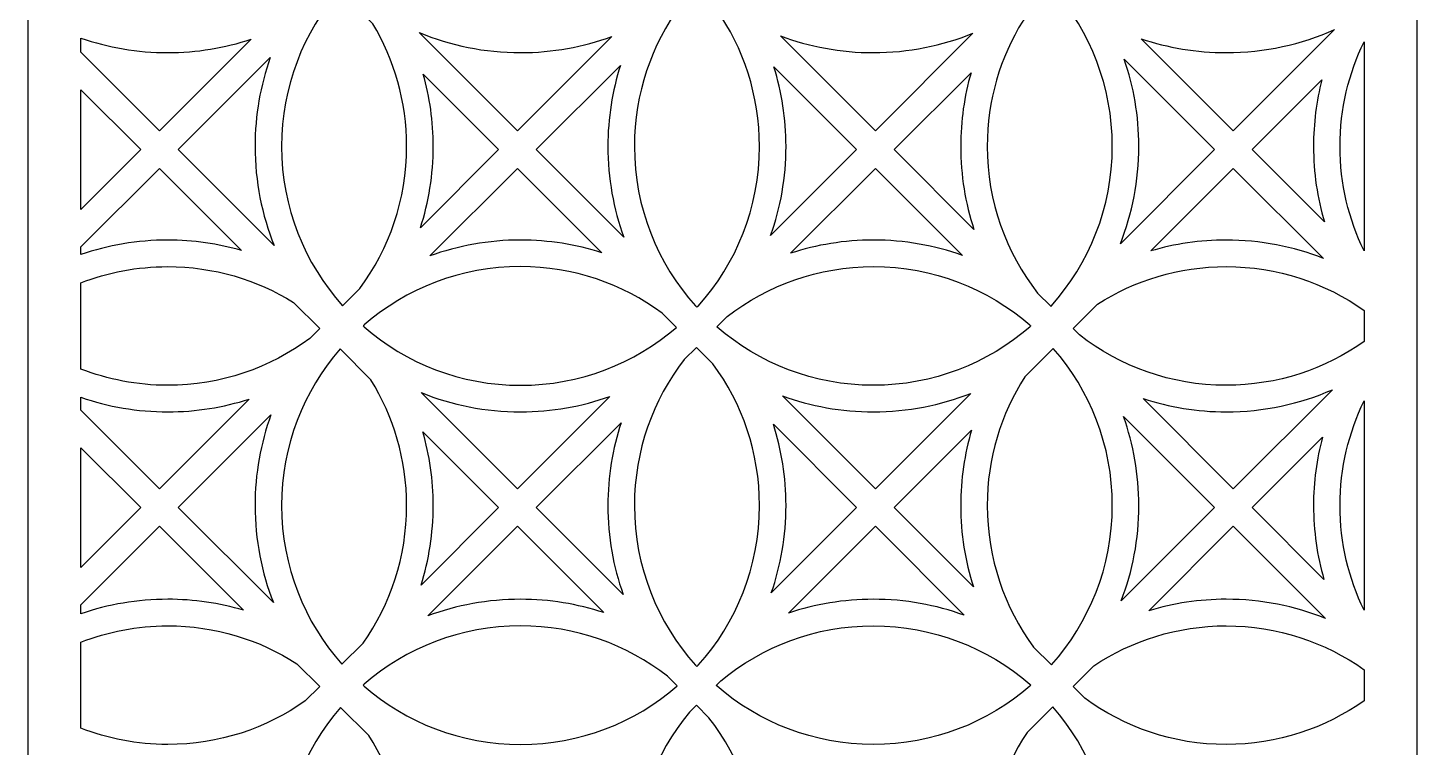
# Model space of a CAD drawing. Header units: centimetres. Extents: x -27 to -22.3, y -9 to 9.
# Drawn here: x -26.999 to -22.336, y -2.096 to 0.319 of the extents above; entities that cross this region are included whole.
import ezdxf

# ---------------------------------------------------------------- set-up
doc = ezdxf.new("R2010")
doc.units = ezdxf.units.CM
doc.header["$MEASUREMENT"] = 0
doc.layers.add('layer 1', color=7, linetype='Continuous')

msp = doc.modelspace()

# ---------------------------------------------------------------- linework, layer by layer
at = {"layer": 'layer 1', "color": 250, "lineweight": 30}
for points, knots in [([(-26.99914, -9.00021), (-26.99914, -9.00021), (-26.99914, -8.8791), (-26.99914, -8.8791), (-26.99914, -8.8791), (-26.99914, -8.8791), (-26.99914, -8.15456), (-26.99914, -8.15456), (-26.99914, -8.15456), (-26.99914, -8.15456), (-26.99914, -7.9634), (-26.99914, -7.9634), (-26.99914, -7.9634), (-26.99914, -7.9634), (-26.99914, -7.86883), (-26.99914, -7.86883), (-26.99914, -7.86883), (-26.99914, -7.86883), (-26.99914, -7.67766), (-26.99914, -7.67766), (-26.99914, -7.67766), (-26.99914, -7.67766), (-26.99914, -6.94883), (-26.99914, -6.94883), (-26.99914, -6.94883), (-26.99914, -6.94883), (-26.99914, -6.7577), (-26.99914, -6.7577), (-26.99914, -6.7577), (-26.99914, -6.7577), (-26.99914, -6.66312), (-26.99914, -6.66312), (-26.99914, -6.66312), (-26.99914, -6.66312), (-26.99914, -6.47189), (-26.99914, -6.47189), (-26.99914, -6.47189), (-26.99914, -6.47189), (-26.99914, -5.7432), (-26.99914, -5.7432), (-26.99914, -5.7432), (-26.99914, -5.7432), (-26.99914, -5.55199), (-26.99914, -5.55199), (-26.99914, -5.55199), (-26.99914, -5.55199), (-26.99914, -5.45741), (-26.99914, -5.45741), (-26.99914, -5.45741), (-26.99914, -5.45741), (-26.99914, -5.26631), (-26.99914, -5.26631), (-26.99914, -5.26631), (-26.99914, -5.26631), (-26.99914, -4.53748), (-26.99914, -4.53748), (-26.99914, -4.53748), (-26.99914, -4.53748), (-26.99914, -4.34628), (-26.99914, -4.34628), (-26.99914, -4.34628), (-26.99914, -4.34628), (-26.99914, -4.2517), (-26.99914, -4.2517), (-26.99914, -4.2517), (-26.99914, -4.2517), (-26.99914, -4.06049), (-26.99914, -4.06049), (-26.99914, -4.06049), (-26.99914, -4.06049), (-26.99914, -3.33171), (-26.99914, -3.33171), (-26.99914, -3.33171), (-26.99914, -3.33171), (-26.99914, -3.14057), (-26.99914, -3.14057), (-26.99914, -3.14057), (-26.99914, -3.14057), (-26.99914, -3.04599), (-26.99914, -3.04599), (-26.99914, -3.04599), (-26.99914, -3.04599), (-26.99914, -2.85482), (-26.99914, -2.85482), (-26.99914, -2.85482), (-26.99914, -2.85482), (-26.99914, -2.12608), (-26.99914, -2.12608), (-26.99914, -2.12608), (-26.99914, -2.12608), (-26.99914, -1.93486), (-26.99914, -1.93486), (-26.99914, -1.93486), (-26.99914, -1.93486), (-26.99914, -1.84028), (-26.99914, -1.84028), (-26.99914, -1.84028), (-26.99914, -1.84028), (-26.99914, -1.6491), (-26.99914, -1.6491), (-26.99914, -1.6491), (-26.99914, -1.6491), (-26.99914, -0.92028), (-26.99914, -0.92028), (-26.99914, -0.92028), (-26.99914, -0.92028), (-26.99914, -0.72915), (-26.99914, -0.72915), (-26.99914, -0.72915), (-26.99914, -0.72915), (-26.99914, -0.63457), (-26.99914, -0.63457), (-26.99914, -0.63457), (-26.99914, -0.63457), (-26.99914, -0.44337), (-26.99914, -0.44337), (-26.99914, -0.44337), (-26.99914, -0.44337), (-26.99914, 0.28533), (-26.99914, 0.28533), (-26.99914, 0.28533), (-26.99914, 0.28533), (-26.99914, 0.47656), (-26.99914, 0.47656), (-26.99914, 0.47656), (-26.99914, 0.47656), (-26.99914, 0.57114), (-26.99914, 0.57114), (-26.99914, 0.57114), (-26.99914, 0.57114), (-26.99914, 0.76231), (-26.99914, 0.76231), (-26.99914, 0.76231), (-26.99914, 0.76231), (-26.99914, 1.49051), (-26.99914, 1.49051), (-26.99914, 1.49051), (-26.99914, 1.49051), (-26.99914, 1.68227), (-26.99914, 1.68227), (-26.99914, 1.68227), (-26.99914, 1.68227), (-26.99914, 1.77685), (-26.99914, 1.77685), (-26.99914, 1.77685), (-26.99914, 1.77685), (-26.99914, 1.96797), (-26.99914, 1.96797), (-26.99914, 1.96797), (-26.99914, 1.96797), (-26.99914, 2.69195), (-26.99914, 2.69195), (-26.99914, 2.69195), (-26.99914, 2.69195), (-26.99914, 2.88798), (-26.99914, 2.88798), (-26.99914, 2.88798), (-26.99914, 2.88798), (-26.99914, 2.98256), (-26.99914, 2.98256), (-26.99914, 2.98256), (-26.99914, 2.98256), (-26.99914, 3.17371), (-26.99914, 3.17371), (-26.99914, 3.17371), (-26.99914, 3.17371), (-26.99914, 3.89339), (-26.99914, 3.89339), (-26.99914, 3.89339), (-26.99914, 3.89339), (-26.99914, 4.09369), (-26.99914, 4.09369), (-26.99914, 4.09369), (-26.99914, 4.09369), (-26.99914, 4.18826), (-26.99914, 4.18826), (-26.99914, 4.18826), (-26.99914, 4.18826), (-26.99914, 4.37942), (-26.99914, 4.37942), (-26.99914, 4.37942), (-26.99914, 4.37942), (-26.99914, 5.09483), (-26.99914, 5.09483), (-26.99914, 5.09483), (-26.99914, 5.09483), (-26.99914, 5.2994), (-26.99914, 5.2994), (-26.99914, 5.2994), (-26.99914, 5.2994), (-26.99914, 5.39397), (-26.99914, 5.39397), (-26.99914, 5.39397), (-26.99914, 5.39397), (-26.99914, 5.58508), (-26.99914, 5.58508), (-26.99914, 5.58508), (-26.99914, 5.58508), (-26.99914, 6.29628), (-26.99914, 6.29628), (-26.99914, 6.29628), (-26.99914, 6.29628), (-26.99914, 6.50511), (-26.99914, 6.50511), (-26.99914, 6.50511), (-26.99914, 6.50511), (-26.99914, 6.59968), (-26.99914, 6.59968), (-26.99914, 6.59968), (-26.99914, 6.59968), (-26.99914, 6.79088), (-26.99914, 6.79088), (-26.99914, 6.79088), (-26.99914, 6.79088), (-26.99914, 7.49772), (-26.99914, 7.49772), (-26.99914, 7.49772), (-26.99914, 7.49772), (-26.99914, 7.71082), (-26.99914, 7.71082), (-26.99914, 7.71082), (-26.99914, 7.71082), (-26.99914, 7.80534), (-26.99914, 7.80534), (-26.99914, 7.80534), (-26.99914, 7.80534), (-26.99914, 7.99654), (-26.99914, 7.99654), (-26.99914, 7.99654), (-26.99914, 7.99654), (-26.99914, 8.69916), (-26.99914, 8.69916), (-26.99914, 8.69916), (-26.99914, 8.69916), (-26.99914, 8.91653), (-26.99914, 8.91653), (-26.99914, 8.91653), (-26.99914, 8.91653), (-26.99914, 9.00077), (-26.99914, 9.00077), (-26.99914, 9.00077), (-26.99914, 9.00077), (-26.09931, 9.00077), (-26.09931, 9.00077), (-26.09931, 9.00077), (-26.09931, 9.00077), (-25.81343, 9.00077), (-25.81343, 9.00077), (-25.81343, 9.00077), (-25.81343, 9.00077), (-24.89787, 9.00077), (-24.89787, 9.00077), (-24.89787, 9.00077), (-24.89787, 9.00077), (-24.61199, 9.00077), (-24.61199, 9.00077), (-24.61199, 9.00077), (-24.61199, 9.00077), (-23.69642, 9.00077), (-23.69642, 9.00077), (-23.69642, 9.00077), (-23.69642, 9.00077), (-23.41055, 9.00077), (-23.41055, 9.00077), (-23.41055, 9.00077), (-23.41055, 9.00077), (-22.49498, 9.00077), (-22.49498, 9.00077), (-22.49498, 9.00077), (-22.49498, 9.00077), (-22.33552, 9.00077), (-22.33552, 9.00077), (-22.33552, 9.00077), (-22.33552, 9.00077), (-22.33552, 8.84131), (-22.33552, 8.84131), (-22.33552, 8.84131), (-22.33552, 8.84131), (-22.33552, 7.87926), (-22.33552, 7.87926), (-22.33552, 7.87926), (-22.33552, 7.87926), (-22.33552, 7.63699), (-22.33552, 7.63699), (-22.33552, 7.63699), (-22.33552, 7.63699), (-22.33552, 6.67355), (-22.33552, 6.67355), (-22.33552, 6.67355), (-22.33552, 6.67355), (-22.33552, 6.43121), (-22.33552, 6.43121), (-22.33552, 6.43121), (-22.33552, 6.43121), (-22.33552, 5.46784), (-22.33552, 5.46784), (-22.33552, 5.46784), (-22.33552, 5.46784), (-22.33552, 5.22553), (-22.33552, 5.22553), (-22.33552, 5.22553), (-22.33552, 5.22553), (-22.33552, 4.26213), (-22.33552, 4.26213), (-22.33552, 4.26213), (-22.33552, 4.26213), (-22.33552, 4.01986), (-22.33552, 4.01986), (-22.33552, 4.01986), (-22.33552, 4.01986), (-22.33552, 3.05645), (-22.33552, 3.05645), (-22.33552, 3.05645), (-22.33552, 3.05645), (-22.33552, 2.81414), (-22.33552, 2.81414), (-22.33552, 2.81414), (-22.33552, 2.81414), (-22.33552, 1.85075), (-22.33552, 1.85075), (-22.33552, 1.85075), (-22.33552, 1.85075), (-22.33552, 1.60839), (-22.33552, 1.60839), (-22.33552, 1.60839), (-22.33552, 1.60839), (-22.33552, 0.64502), (-22.33552, 0.64502), (-22.33552, 0.64502), (-22.33552, 0.64502), (-22.33552, 0.40266), (-22.33552, 0.40266), (-22.33552, 0.40266), (-22.33552, 0.40266), (-22.33552, -0.5607), (-22.33552, -0.5607), (-22.33552, -0.5607), (-22.33552, -0.5607), (-22.33552, -0.80306), (-22.33552, -0.80306), (-22.33552, -0.80306), (-22.33552, -0.80306), (-22.33552, -1.76645), (-22.33552, -1.76645), (-22.33552, -1.76645), (-22.33552, -1.76645), (-22.33552, -2.00875), (-22.33552, -2.00875), (-22.33552, -2.00875), (-22.33552, -2.00875), (-22.33552, -2.97215), (-22.33552, -2.97215), (-22.33552, -2.97215), (-22.33552, -2.97215), (-22.33552, -3.21441), (-22.33552, -3.21441), (-22.33552, -3.21441), (-22.33552, -3.21441), (-22.33552, -4.17782), (-22.33552, -4.17782), (-22.33552, -4.17782), (-22.33552, -4.17782), (-22.33552, -4.4201), (-22.33552, -4.4201), (-22.33552, -4.4201), (-22.33552, -4.4201), (-22.33552, -5.38351), (-22.33552, -5.38351), (-22.33552, -5.38351), (-22.33552, -5.38351), (-22.33552, -5.62586), (-22.33552, -5.62586), (-22.33552, -5.62586), (-22.33552, -5.62586), (-22.33552, -6.58922), (-22.33552, -6.58922), (-22.33552, -6.58922), (-22.33552, -6.58922), (-22.33552, -6.83158), (-22.33552, -6.83158), (-22.33552, -6.83158), (-22.33552, -6.83158), (-22.33552, -7.79495), (-22.33552, -7.79495), (-22.33552, -7.79495), (-22.33552, -7.79495), (-22.33552, -8.03731), (-22.33552, -8.03731), (-22.33552, -8.03731), (-22.33552, -8.03731), (-22.33552, -9.00021), (-22.33552, -9.00021), (-22.33552, -9.00021), (-22.33552, -9.00021), (-22.38961, -9.00021), (-22.38961, -9.00021), (-22.38961, -9.00021), (-22.38961, -9.00021), (-22.63238, -9.00021), (-22.63238, -9.00021), (-22.63238, -9.00021), (-22.63238, -9.00021), (-23.32115, -9.00021), (-23.32115, -9.00021), (-23.32115, -9.00021), (-23.32115, -9.00021), (-23.5194, -9.00021), (-23.5194, -9.00021), (-23.5194, -9.00021), (-23.5194, -9.00021), (-23.59105, -9.00021), (-23.59105, -9.00021), (-23.59105, -9.00021), (-23.59105, -9.00021), (-23.81659, -9.00021), (-23.81659, -9.00021), (-23.81659, -9.00021), (-23.81659, -9.00021), (-24.50534, -9.00021), (-24.50534, -9.00021), (-24.50534, -9.00021), (-24.50534, -9.00021), (-24.71737, -9.00021), (-24.71737, -9.00021), (-24.71737, -9.00021), (-24.71737, -9.00021), (-24.79249, -9.00021), (-24.79249, -9.00021), (-24.79249, -9.00021), (-24.79249, -9.00021), (-25.00087, -9.00021), (-25.00087, -9.00021), (-25.00087, -9.00021), (-25.00087, -9.00021), (-25.68958, -9.00021), (-25.68958, -9.00021), (-25.68958, -9.00021), (-25.68958, -9.00021), (-25.91881, -9.00021), (-25.91881, -9.00021), (-25.91881, -9.00021), (-25.91881, -9.00021), (-25.98676, -9.00021), (-25.98676, -9.00021), (-25.98676, -9.00021), (-25.98676, -9.00021), (-26.18507, -9.00021), (-26.18507, -9.00021), (-26.18507, -9.00021), (-26.18507, -9.00021), (-26.8739, -9.00021), (-26.8739, -9.00021), (-26.8739, -9.00021), (-26.8739, -9.00021), (-26.99914, -9.00021), (-26.99914, -9.00021)], [0, 0, 0, 0, 0.0086957, 0.0086957, 0.0086957, 0.0086957, 0.0173913, 0.0173913, 0.0173913, 0.0173913, 0.026087, 0.026087, 0.026087, 0.026087, 0.0347826, 0.0347826, 0.0347826, 0.0347826, 0.0434783, 0.0434783, 0.0434783, 0.0434783, 0.0521739, 0.0521739, 0.0521739, 0.0521739, 0.0608696, 0.0608696, 0.0608696, 0.0608696, 0.0695652, 0.0695652, 0.0695652, 0.0695652, 0.0782609, 0.0782609, 0.0782609, 0.0782609, 0.0869565, 0.0869565, 0.0869565, 0.0869565, 0.0956522, 0.0956522, 0.0956522, 0.0956522, 0.1043478, 0.1043478, 0.1043478, 0.1043478, 0.1130435, 0.1130435, 0.1130435, 0.1130435, 0.1217391, 0.1217391, 0.1217391, 0.1217391, 0.1304348, 0.1304348, 0.1304348, 0.1304348, 0.1391304, 0.1391304, 0.1391304, 0.1391304, 0.1478261, 0.1478261, 0.1478261, 0.1478261, 0.1565217, 0.1565217, 0.1565217, 0.1565217, 0.1652174, 0.1652174, 0.1652174, 0.1652174, 0.173913, 0.173913, 0.173913, 0.173913, 0.1826087, 0.1826087, 0.1826087, 0.1826087, 0.1913043, 0.1913043, 0.1913043, 0.1913043, 0.2, 0.2, 0.2, 0.2, 0.2086957, 0.2086957, 0.2086957, 0.2086957, 0.2173913, 0.2173913, 0.2173913, 0.2173913, 0.226087, 0.226087, 0.226087, 0.226087, 0.2347826, 0.2347826, 0.2347826, 0.2347826, 0.2434783, 0.2434783, 0.2434783, 0.2434783, 0.2521739, 0.2521739, 0.2521739, 0.2521739, 0.2608696, 0.2608696, 0.2608696, 0.2608696, 0.2695652, 0.2695652, 0.2695652, 0.2695652, 0.2782609, 0.2782609, 0.2782609, 0.2782609, 0.2869565, 0.2869565, 0.2869565, 0.2869565, 0.2956522, 0.2956522, 0.2956522, 0.2956522, 0.3043478, 0.3043478, 0.3043478, 0.3043478, 0.3130435, 0.3130435, 0.3130435, 0.3130435, 0.3217391, 0.3217391, 0.3217391, 0.3217391, 0.3304348, 0.3304348, 0.3304348, 0.3304348, 0.3391304, 0.3391304, 0.3391304, 0.3391304, 0.3478261, 0.3478261, 0.3478261, 0.3478261, 0.3565217, 0.3565217, 0.3565217, 0.3565217, 0.3652174, 0.3652174, 0.3652174, 0.3652174, 0.373913, 0.373913, 0.373913, 0.373913, 0.3826087, 0.3826087, 0.3826087, 0.3826087, 0.3913043, 0.3913043, 0.3913043, 0.3913043, 0.4, 0.4, 0.4, 0.4, 0.4086957, 0.4086957, 0.4086957, 0.4086957, 0.4173913, 0.4173913, 0.4173913, 0.4173913, 0.426087, 0.426087, 0.426087, 0.426087, 0.4347826, 0.4347826, 0.4347826, 0.4347826, 0.4434783, 0.4434783, 0.4434783, 0.4434783, 0.4521739, 0.4521739, 0.4521739, 0.4521739, 0.4608696, 0.4608696, 0.4608696, 0.4608696, 0.4695652, 0.4695652, 0.4695652, 0.4695652, 0.4782609, 0.4782609, 0.4782609, 0.4782609, 0.4869565, 0.4869565, 0.4869565, 0.4869565, 0.4956522, 0.4956522, 0.4956522, 0.4956522, 0.5043478, 0.5043478, 0.5043478, 0.5043478, 0.5130435, 0.5130435, 0.5130435, 0.5130435, 0.5217391, 0.5217391, 0.5217391, 0.5217391, 0.5304348, 0.5304348, 0.5304348, 0.5304348, 0.5391304, 0.5391304, 0.5391304, 0.5391304, 0.5478261, 0.5478261, 0.5478261, 0.5478261, 0.5565217, 0.5565217, 0.5565217, 0.5565217, 0.5652174, 0.5652174, 0.5652174, 0.5652174, 0.573913, 0.573913, 0.573913, 0.573913, 0.5826087, 0.5826087, 0.5826087, 0.5826087, 0.5913043, 0.5913043, 0.5913043, 0.5913043, 0.6, 0.6, 0.6, 0.6, 0.6086957, 0.6086957, 0.6086957, 0.6086957, 0.6173913, 0.6173913, 0.6173913, 0.6173913, 0.626087, 0.626087, 0.626087, 0.626087, 0.6347826, 0.6347826, 0.6347826, 0.6347826, 0.6434783, 0.6434783, 0.6434783, 0.6434783, 0.6521739, 0.6521739, 0.6521739, 0.6521739, 0.6608696, 0.6608696, 0.6608696, 0.6608696, 0.6695652, 0.6695652, 0.6695652, 0.6695652, 0.6782609, 0.6782609, 0.6782609, 0.6782609, 0.6869565, 0.6869565, 0.6869565, 0.6869565, 0.6956522, 0.6956522, 0.6956522, 0.6956522, 0.7043478, 0.7043478, 0.7043478, 0.7043478, 0.7130435, 0.7130435, 0.7130435, 0.7130435, 0.7217391, 0.7217391, 0.7217391, 0.7217391, 0.7304348, 0.7304348, 0.7304348, 0.7304348, 0.7391304, 0.7391304, 0.7391304, 0.7391304, 0.7478261, 0.7478261, 0.7478261, 0.7478261, 0.7565217, 0.7565217, 0.7565217, 0.7565217, 0.7652174, 0.7652174, 0.7652174, 0.7652174, 0.773913, 0.773913, 0.773913, 0.773913, 0.7826087, 0.7826087, 0.7826087, 0.7826087, 0.7913043, 0.7913043, 0.7913043, 0.7913043, 0.8, 0.8, 0.8, 0.8, 0.8086957, 0.8086957, 0.8086957, 0.8086957, 0.8173913, 0.8173913, 0.8173913, 0.8173913, 0.826087, 0.826087, 0.826087, 0.826087, 0.8347826, 0.8347826, 0.8347826, 0.8347826, 0.8434783, 0.8434783, 0.8434783, 0.8434783, 0.8521739, 0.8521739, 0.8521739, 0.8521739, 0.8608696, 0.8608696, 0.8608696, 0.8608696, 0.8695652, 0.8695652, 0.8695652, 0.8695652, 0.8782609, 0.8782609, 0.8782609, 0.8782609, 0.8869565, 0.8869565, 0.8869565, 0.8869565, 0.8956522, 0.8956522, 0.8956522, 0.8956522, 0.9043478, 0.9043478, 0.9043478, 0.9043478, 0.9130435, 0.9130435, 0.9130435, 0.9130435, 0.9217391, 0.9217391, 0.9217391, 0.9217391, 0.9304348, 0.9304348, 0.9304348, 0.9304348, 0.9391304, 0.9391304, 0.9391304, 0.9391304, 0.9478261, 0.9478261, 0.9478261, 0.9478261, 0.9565217, 0.9565217, 0.9565217, 0.9565217, 0.9652174, 0.9652174, 0.9652174, 0.9652174, 0.973913, 0.973913, 0.973913, 0.973913, 0.9826087, 0.9826087, 0.9826087, 0.9826087, 1, 1, 1, 1]), ([(-26.14725, -0.07901), (-26.14725, 0.12095), (-26.07402, 0.30384), (-25.95294, 0.4443), (-25.95294, 0.4443), (-25.95294, 0.4443), (-25.84084, 0.33221), (-25.84084, 0.33221), (-25.84084, 0.33221), (-25.76886, 0.21195), (-25.72745, 0.07131), (-25.72745, -0.07901), (-25.72745, -0.07901), (-25.72745, -0.25774), (-25.78597, -0.42282), (-25.88486, -0.55617), (-25.88486, -0.55617), (-25.88486, -0.55617), (-25.94266, -0.61397), (-25.94266, -0.61397), (-25.94266, -0.61397), (-26.06985, -0.47203), (-26.14725, -0.28455), (-26.14725, -0.07901)], [0, 0, 0, 0, 0.1428571, 0.1428571, 0.1428571, 0.1428571, 0.2857143, 0.2857143, 0.2857143, 0.2857143, 0.4285714, 0.4285714, 0.4285714, 0.4285714, 0.5714286, 0.5714286, 0.5714286, 0.5714286, 0.7142857, 0.7142857, 0.7142857, 0.7142857, 1, 1, 1, 1]), ([(-24.963, -0.07901), (-24.963, 0.09794), (-24.90563, 0.26151), (-24.80852, 0.39415), (-24.80852, 0.39415), (-24.80852, 0.39415), (-24.75493, 0.44774), (-24.75493, 0.44774), (-24.75493, 0.44774), (-24.75493, 0.44774), (-24.68839, 0.3812), (-24.68839, 0.3812), (-24.68839, 0.3812), (-24.59692, 0.25093), (-24.5432, 0.09222), (-24.5432, -0.07901), (-24.5432, -0.07901), (-24.5432, -0.28502), (-24.62094, -0.47289), (-24.74865, -0.61494), (-24.74865, -0.61494), (-24.75013, -0.61624), (-24.75161, -0.61755), (-24.75308, -0.61886), (-24.75308, -0.61886), (-24.75461, -0.61751), (-24.75613, -0.61616), (-24.75766, -0.61481), (-24.75766, -0.61481), (-24.8853, -0.47277), (-24.963, -0.28496), (-24.963, -0.07901)], [0, 0, 0, 0, 0.1111111, 0.1111111, 0.1111111, 0.1111111, 0.2222222, 0.2222222, 0.2222222, 0.2222222, 0.3333333, 0.3333333, 0.3333333, 0.3333333, 0.4444444, 0.4444444, 0.4444444, 0.4444444, 0.5555556, 0.5555556, 0.5555556, 0.5555556, 0.6666667, 0.6666667, 0.6666667, 0.6666667, 0.7777778, 0.7777778, 0.7777778, 0.7777778, 1, 1, 1, 1]), ([(-23.77875, -0.07901), (-23.77875, 0.0752), (-23.73517, 0.21924), (-23.6597, 0.34152), (-23.6597, 0.34152), (-23.6597, 0.34152), (-23.55495, 0.44627), (-23.55495, 0.44627), (-23.55495, 0.44627), (-23.43285, 0.30555), (-23.35895, 0.12188), (-23.35895, -0.07901), (-23.35895, -0.07901), (-23.35895, -0.28501), (-23.43669, -0.47287), (-23.56439, -0.61492), (-23.56439, -0.61492), (-23.56439, -0.61492), (-23.56537, -0.61579), (-23.56537, -0.61579), (-23.56537, -0.61579), (-23.56537, -0.61579), (-23.60977, -0.57139), (-23.60977, -0.57139), (-23.60977, -0.57139), (-23.71565, -0.43547), (-23.77875, -0.2646), (-23.77875, -0.07901)], [0, 0, 0, 0, 0.125, 0.125, 0.125, 0.125, 0.25, 0.25, 0.25, 0.25, 0.375, 0.375, 0.375, 0.375, 0.5, 0.5, 0.5, 0.5, 0.625, 0.625, 0.625, 0.625, 0.75, 0.75, 0.75, 0.75, 1, 1, 1, 1]), ([(-26.24968, 0.28045), (-26.33768, 0.25135), (-26.43173, 0.23556), (-26.52947, 0.23556), (-26.52947, 0.23556), (-26.63154, 0.23556), (-26.72959, 0.25276), (-26.82091, 0.28437), (-26.82091, 0.28437), (-26.82091, 0.28437), (-26.82091, 0.23686), (-26.82091, 0.23686), (-26.82091, 0.23686), (-26.82091, 0.23686), (-26.55709, -0.02696), (-26.55709, -0.02696), (-26.55709, -0.02696), (-26.55709, -0.02696), (-26.24968, 0.28045), (-26.24968, 0.28045)], [0, 0, 0, 0, 0.1666667, 0.1666667, 0.1666667, 0.1666667, 0.3333333, 0.3333333, 0.3333333, 0.3333333, 0.5, 0.5, 0.5, 0.5, 0.6666667, 0.6666667, 0.6666667, 0.6666667, 1, 1, 1, 1]), ([(-25.03915, 0.28954), (-25.1346, 0.25462), (-25.23769, 0.23556), (-25.34522, 0.23556), (-25.34522, 0.23556), (-25.46576, 0.23556), (-25.58068, 0.25956), (-25.68555, 0.30295), (-25.68555, 0.30295), (-25.68555, 0.30295), (-25.35565, -0.02696), (-25.35565, -0.02696), (-25.35565, -0.02696), (-25.35565, -0.02696), (-25.03915, 0.28954), (-25.03915, 0.28954)], [0, 0, 0, 0, 0.2, 0.2, 0.2, 0.2, 0.4, 0.4, 0.4, 0.4, 0.6, 0.6, 0.6, 0.6, 1, 1, 1, 1]), ([(-23.82683, 0.30042), (-23.93003, 0.25863), (-24.04281, 0.23556), (-24.16098, 0.23556), (-24.16098, 0.23556), (-24.27073, 0.23556), (-24.37584, 0.25546), (-24.47294, 0.29177), (-24.47294, 0.29177), (-24.47294, 0.29177), (-24.15421, -0.02696), (-24.15421, -0.02696), (-24.15421, -0.02696), (-24.15421, -0.02696), (-23.82683, 0.30042), (-23.82683, 0.30042)], [0, 0, 0, 0, 0.2, 0.2, 0.2, 0.2, 0.4, 0.4, 0.4, 0.4, 0.6, 0.6, 0.6, 0.6, 1, 1, 1, 1]), ([(-22.61266, 0.31315), (-22.72382, 0.26331), (-22.84704, 0.23556), (-22.97673, 0.23556), (-22.97673, 0.23556), (-23.07647, 0.23556), (-23.17239, 0.25196), (-23.26193, 0.28221), (-23.26193, 0.28221), (-23.26193, 0.28221), (-22.95276, -0.02696), (-22.95276, -0.02696), (-22.95276, -0.02696), (-22.95276, -0.02696), (-22.61266, 0.31315), (-22.61266, 0.31315)], [0, 0, 0, 0, 0.2, 0.2, 0.2, 0.2, 0.4, 0.4, 0.4, 0.4, 0.6, 0.6, 0.6, 0.6, 1, 1, 1, 1]), ([(-22.51375, 0.27202), (-22.56546, 0.16599), (-22.5945, 0.04688), (-22.5945, -0.07901), (-22.5945, -0.07901), (-22.5945, -0.20491), (-22.56547, -0.32403), (-22.51375, -0.43006), (-22.51375, -0.43006), (-22.51375, -0.43006), (-22.51375, 0.27202), (-22.51375, 0.27202)], [0, 0, 0, 0, 0.25, 0.25, 0.25, 0.25, 0.5, 0.5, 0.5, 0.5, 1, 1, 1, 1]), ([(-26.23636, -0.07901), (-26.23636, 0.02544), (-26.21833, 0.12568), (-26.18529, 0.21882), (-26.18529, 0.21882), (-26.18529, 0.21882), (-26.49408, -0.08997), (-26.49408, -0.08997), (-26.49408, -0.08997), (-26.49408, -0.08997), (-26.17193, -0.41212), (-26.17193, -0.41212), (-26.17193, -0.41212), (-26.21346, -0.30921), (-26.23636, -0.19678), (-26.23636, -0.07901)], [0, 0, 0, 0, 0.2, 0.2, 0.2, 0.2, 0.4, 0.4, 0.4, 0.4, 0.6, 0.6, 0.6, 0.6, 1, 1, 1, 1]), ([(-25.05211, -0.07901), (-25.05211, 0.01581), (-25.03725, 0.10715), (-25.0098, 0.19286), (-25.0098, 0.19286), (-25.0098, 0.19286), (-25.29264, -0.08997), (-25.29264, -0.08997), (-25.29264, -0.08997), (-25.29264, -0.08997), (-24.99847, -0.38414), (-24.99847, -0.38414), (-24.99847, -0.38414), (-25.03317, -0.28895), (-25.05211, -0.18619), (-25.05211, -0.07901)], [0, 0, 0, 0, 0.2, 0.2, 0.2, 0.2, 0.4, 0.4, 0.4, 0.4, 0.6, 0.6, 0.6, 0.6, 1, 1, 1, 1]), ([(-24.49464, 0.18745), (-24.4683, 0.10331), (-24.45409, 0.01381), (-24.45409, -0.07901), (-24.45409, -0.07901), (-24.45409, -0.18408), (-24.47233, -0.28489), (-24.50575, -0.3785), (-24.50575, -0.3785), (-24.50575, -0.3785), (-24.21722, -0.08997), (-24.21722, -0.08997), (-24.21722, -0.08997), (-24.21722, -0.08997), (-24.49464, 0.18745), (-24.49464, 0.18745)], [0, 0, 0, 0, 0.2, 0.2, 0.2, 0.2, 0.4, 0.4, 0.4, 0.4, 0.6, 0.6, 0.6, 0.6, 1, 1, 1, 1]), ([(-23.31893, 0.21318), (-23.28715, 0.12164), (-23.26984, 0.02334), (-23.26984, -0.07901), (-23.26984, -0.07901), (-23.26984, -0.19442), (-23.29179, -0.30472), (-23.33175, -0.40594), (-23.33175, -0.40594), (-23.33175, -0.40594), (-23.01578, -0.08997), (-23.01578, -0.08997), (-23.01578, -0.08997), (-23.01578, -0.08997), (-23.31893, 0.21318), (-23.31893, 0.21318)], [0, 0, 0, 0, 0.2, 0.2, 0.2, 0.2, 0.4, 0.4, 0.4, 0.4, 0.6, 0.6, 0.6, 0.6, 1, 1, 1, 1]), ([(-25.67163, 0.16299), (-25.64995, 0.08604), (-25.63833, 0.00487), (-25.63833, -0.07901), (-25.63833, -0.07901), (-25.63833, -0.17441), (-25.6534, -0.2663), (-25.68117, -0.35248), (-25.68117, -0.35248), (-25.68117, -0.35248), (-25.41866, -0.08997), (-25.41866, -0.08997), (-25.41866, -0.08997), (-25.41866, -0.08997), (-25.67163, 0.16299), (-25.67163, 0.16299)], [0, 0, 0, 0, 0.2, 0.2, 0.2, 0.2, 0.4, 0.4, 0.4, 0.4, 0.6, 0.6, 0.6, 0.6, 1, 1, 1, 1]), ([(-23.86787, -0.07901), (-23.86787, 0.00673), (-23.85573, 0.08965), (-23.8331, 0.16812), (-23.8331, 0.16812), (-23.8331, 0.16812), (-24.09119, -0.08997), (-24.09119, -0.08997), (-24.09119, -0.08997), (-24.09119, -0.08997), (-23.82328, -0.35789), (-23.82328, -0.35789), (-23.82328, -0.35789), (-23.85218, -0.27015), (-23.86787, -0.17641), (-23.86787, -0.07901)], [0, 0, 0, 0, 0.2, 0.2, 0.2, 0.2, 0.4, 0.4, 0.4, 0.4, 0.6, 0.6, 0.6, 0.6, 1, 1, 1, 1]), ([(-22.68362, -0.07901), (-22.68362, -0.00185), (-22.67381, 0.07303), (-22.65536, 0.14442), (-22.65536, 0.14442), (-22.65536, 0.14442), (-22.88975, -0.08997), (-22.88975, -0.08997), (-22.88975, -0.08997), (-22.88975, -0.08997), (-22.64685, -0.33287), (-22.64685, -0.33287), (-22.64685, -0.33287), (-22.67073, -0.25241), (-22.68362, -0.16722), (-22.68362, -0.07901)], [0, 0, 0, 0, 0.2, 0.2, 0.2, 0.2, 0.4, 0.4, 0.4, 0.4, 0.6, 0.6, 0.6, 0.6, 1, 1, 1, 1]), ([(-26.82091, -0.29078), (-26.82091, -0.29078), (-26.6201, -0.08997), (-26.6201, -0.08997), (-26.6201, -0.08997), (-26.6201, -0.08997), (-26.82091, 0.11084), (-26.82091, 0.11084), (-26.82091, 0.11084), (-26.82091, 0.11084), (-26.82091, -0.29078), (-26.82091, -0.29078)], [0, 0, 0, 0, 0.25, 0.25, 0.25, 0.25, 0.5, 0.5, 0.5, 0.5, 1, 1, 1, 1]), ([(-26.82091, -0.44241), (-26.72959, -0.41079), (-26.63154, -0.39358), (-26.52947, -0.39358), (-26.52947, -0.39358), (-26.44341, -0.39358), (-26.36021, -0.40582), (-26.28147, -0.4286), (-26.28147, -0.4286), (-26.28147, -0.4286), (-26.55709, -0.15298), (-26.55709, -0.15298), (-26.55709, -0.15298), (-26.55709, -0.15298), (-26.82091, -0.41681), (-26.82091, -0.41681), (-26.82091, -0.41681), (-26.82091, -0.41681), (-26.82091, -0.44241), (-26.82091, -0.44241)], [0, 0, 0, 0, 0.1666667, 0.1666667, 0.1666667, 0.1666667, 0.3333333, 0.3333333, 0.3333333, 0.3333333, 0.5, 0.5, 0.5, 0.5, 0.6666667, 0.6666667, 0.6666667, 0.6666667, 1, 1, 1, 1]), ([(-25.64964, -0.44697), (-25.55465, -0.41244), (-25.45214, -0.39358), (-25.34522, -0.39358), (-25.34522, -0.39358), (-25.25007, -0.39358), (-25.15843, -0.40856), (-25.07245, -0.43619), (-25.07245, -0.43619), (-25.07245, -0.43619), (-25.35565, -0.15298), (-25.35565, -0.15298), (-25.35565, -0.15298), (-25.35565, -0.15298), (-25.64964, -0.44697), (-25.64964, -0.44697)], [0, 0, 0, 0, 0.2, 0.2, 0.2, 0.2, 0.4, 0.4, 0.4, 0.4, 0.6, 0.6, 0.6, 0.6, 1, 1, 1, 1]), ([(-24.43917, -0.43794), (-24.35162, -0.40919), (-24.25812, -0.39358), (-24.16098, -0.39358), (-24.16098, -0.39358), (-24.05617, -0.39358), (-23.95561, -0.41174), (-23.8622, -0.44499), (-23.8622, -0.44499), (-23.8622, -0.44499), (-24.15421, -0.15298), (-24.15421, -0.15298), (-24.15421, -0.15298), (-24.15421, -0.15298), (-24.43917, -0.43794), (-24.43917, -0.43794)], [0, 0, 0, 0, 0.2, 0.2, 0.2, 0.2, 0.4, 0.4, 0.4, 0.4, 0.6, 0.6, 0.6, 0.6, 1, 1, 1, 1]), ([(-23.22993, -0.43015), (-23.14967, -0.40638), (-23.06469, -0.39358), (-22.97673, -0.39358), (-22.97673, -0.39358), (-22.86161, -0.39358), (-22.75158, -0.41543), (-22.65056, -0.45519), (-22.65056, -0.45519), (-22.65056, -0.45519), (-22.95276, -0.15298), (-22.95276, -0.15298), (-22.95276, -0.15298), (-22.95276, -0.15298), (-23.22993, -0.43015), (-23.22993, -0.43015)], [0, 0, 0, 0, 0.2, 0.2, 0.2, 0.2, 0.4, 0.4, 0.4, 0.4, 0.6, 0.6, 0.6, 0.6, 1, 1, 1, 1]), ([(-26.82091, -0.82641), (-26.73057, -0.86167), (-26.63228, -0.88103), (-26.52947, -0.88103), (-26.52947, -0.88103), (-26.35074, -0.88103), (-26.18566, -0.82251), (-26.05231, -0.72362), (-26.05231, -0.72362), (-26.05231, -0.72362), (-26.01938, -0.69069), (-26.01938, -0.69069), (-26.01938, -0.69069), (-26.01938, -0.69069), (-26.10731, -0.60277), (-26.10731, -0.60277), (-26.10731, -0.60277), (-26.22993, -0.52667), (-26.37457, -0.48269), (-26.52947, -0.48269), (-26.52947, -0.48269), (-26.63228, -0.48269), (-26.73057, -0.50206), (-26.82091, -0.53732), (-26.82091, -0.53732), (-26.82091, -0.53732), (-26.82091, -0.82641), (-26.82091, -0.82641)], [0, 0, 0, 0, 0.125, 0.125, 0.125, 0.125, 0.25, 0.25, 0.25, 0.25, 0.375, 0.375, 0.375, 0.375, 0.5, 0.5, 0.5, 0.5, 0.625, 0.625, 0.625, 0.625, 0.75, 0.75, 0.75, 0.75, 1, 1, 1, 1]), ([(-24.82192, -0.68672), (-24.96239, -0.8078), (-25.14527, -0.88103), (-25.34523, -0.88103), (-25.34523, -0.88103), (-25.54594, -0.88103), (-25.72945, -0.80726), (-25.87014, -0.68536), (-25.87014, -0.68536), (-25.8712, -0.6842), (-25.87226, -0.68303), (-25.87333, -0.68187), (-25.87333, -0.68187), (-25.87224, -0.6807), (-25.87113, -0.67954), (-25.87006, -0.67836), (-25.87006, -0.67836), (-25.72938, -0.55648), (-25.54592, -0.48269), (-25.34523, -0.48269), (-25.34523, -0.48269), (-25.16726, -0.48269), (-25.00285, -0.54072), (-24.8698, -0.63884), (-24.8698, -0.63884), (-24.8698, -0.63884), (-24.82192, -0.68672), (-24.82192, -0.68672)], [0, 0, 0, 0, 0.125, 0.125, 0.125, 0.125, 0.25, 0.25, 0.25, 0.25, 0.375, 0.375, 0.375, 0.375, 0.5, 0.5, 0.5, 0.5, 0.625, 0.625, 0.625, 0.625, 0.75, 0.75, 0.75, 0.75, 1, 1, 1, 1]), ([(-23.63288, -0.68186), (-23.63398, -0.68068), (-23.6351, -0.67952), (-23.63618, -0.67832), (-23.63618, -0.67832), (-23.77685, -0.55646), (-23.9603, -0.48269), (-24.16098, -0.48269), (-24.16098, -0.48269), (-24.34566, -0.48269), (-24.51576, -0.54519), (-24.65135, -0.65013), (-24.65135, -0.65013), (-24.65135, -0.65013), (-24.68618, -0.68496), (-24.68618, -0.68496), (-24.68618, -0.68496), (-24.68618, -0.68496), (-24.68558, -0.68563), (-24.68558, -0.68563), (-24.68558, -0.68563), (-24.54494, -0.80737), (-24.36154, -0.88103), (-24.16098, -0.88103), (-24.16098, -0.88103), (-23.9603, -0.88103), (-23.77681, -0.80729), (-23.63614, -0.68542), (-23.63614, -0.68542), (-23.63506, -0.68423), (-23.63397, -0.68305), (-23.63288, -0.68186)], [0, 0, 0, 0, 0.1111111, 0.1111111, 0.1111111, 0.1111111, 0.2222222, 0.2222222, 0.2222222, 0.2222222, 0.3333333, 0.3333333, 0.3333333, 0.3333333, 0.4444444, 0.4444444, 0.4444444, 0.4444444, 0.5555556, 0.5555556, 0.5555556, 0.5555556, 0.6666667, 0.6666667, 0.6666667, 0.6666667, 0.7777778, 0.7777778, 0.7777778, 0.7777778, 1, 1, 1, 1]), ([(-22.51375, -0.62985), (-22.64454, -0.53718), (-22.80427, -0.48269), (-22.97673, -0.48269), (-22.97673, -0.48269), (-23.13573, -0.48269), (-23.28394, -0.52899), (-23.40861, -0.60883), (-23.40861, -0.60883), (-23.40861, -0.60883), (-23.49047, -0.69069), (-23.49047, -0.69069), (-23.49047, -0.69069), (-23.49047, -0.69069), (-23.46912, -0.71205), (-23.46912, -0.71205), (-23.46912, -0.71205), (-23.33321, -0.81793), (-23.16233, -0.88103), (-22.97673, -0.88103), (-22.97673, -0.88103), (-22.80429, -0.88103), (-22.64454, -0.82658), (-22.51375, -0.73394), (-22.51375, -0.73394), (-22.51375, -0.73394), (-22.51375, -0.62985), (-22.51375, -0.62985)], [0, 0, 0, 0, 0.125, 0.125, 0.125, 0.125, 0.25, 0.25, 0.25, 0.25, 0.375, 0.375, 0.375, 0.375, 0.5, 0.5, 0.5, 0.5, 0.625, 0.625, 0.625, 0.625, 0.75, 0.75, 0.75, 0.75, 1, 1, 1, 1]), ([(-26.14725, -1.28472), (-26.14725, -1.08367), (-26.07323, -0.89988), (-25.95097, -0.75911), (-25.95097, -0.75911), (-25.95097, -0.75911), (-25.84753, -0.86255), (-25.84753, -0.86255), (-25.84753, -0.86255), (-25.77144, -0.98518), (-25.72745, -1.12981), (-25.72745, -1.28472), (-25.72745, -1.28472), (-25.72745, -1.45662), (-25.78158, -1.61588), (-25.8737, -1.74645), (-25.8737, -1.74645), (-25.8737, -1.74645), (-25.94467, -1.81742), (-25.94467, -1.81742), (-25.94467, -1.81742), (-26.07066, -1.67575), (-26.14725, -1.48917), (-26.14725, -1.28472)], [0, 0, 0, 0, 0.1428571, 0.1428571, 0.1428571, 0.1428571, 0.2857143, 0.2857143, 0.2857143, 0.2857143, 0.4285714, 0.4285714, 0.4285714, 0.4285714, 0.5714286, 0.5714286, 0.5714286, 0.5714286, 0.7142857, 0.7142857, 0.7142857, 0.7142857, 1, 1, 1, 1]), ([(-24.963, -1.28472), (-24.963, -1.10003), (-24.90051, -0.92992), (-24.79556, -0.79434), (-24.79556, -0.79434), (-24.79556, -0.79434), (-24.75493, -0.75371), (-24.75493, -0.75371), (-24.75493, -0.75371), (-24.75493, -0.75371), (-24.69935, -0.80928), (-24.69935, -0.80928), (-24.69935, -0.80928), (-24.60122, -0.94233), (-24.5432, -1.10676), (-24.5432, -1.28472), (-24.5432, -1.28472), (-24.5432, -1.49073), (-24.62095, -1.6786), (-24.74866, -1.82065), (-24.74866, -1.82065), (-24.75014, -1.82196), (-24.75162, -1.82327), (-24.7531, -1.82458), (-24.7531, -1.82458), (-24.75458, -1.82326), (-24.75608, -1.82194), (-24.75757, -1.82063), (-24.75757, -1.82063), (-24.88527, -1.67857), (-24.963, -1.49072), (-24.963, -1.28472)], [0, 0, 0, 0, 0.1111111, 0.1111111, 0.1111111, 0.1111111, 0.2222222, 0.2222222, 0.2222222, 0.2222222, 0.3333333, 0.3333333, 0.3333333, 0.3333333, 0.4444444, 0.4444444, 0.4444444, 0.4444444, 0.5555556, 0.5555556, 0.5555556, 0.5555556, 0.6666667, 0.6666667, 0.6666667, 0.6666667, 0.7777778, 0.7777778, 0.7777778, 0.7777778, 1, 1, 1, 1]), ([(-23.77875, -1.28472), (-23.77875, -1.12572), (-23.73246, -0.97751), (-23.65261, -0.85283), (-23.65261, -0.85283), (-23.65261, -0.85283), (-23.55696, -0.75718), (-23.55696, -0.75718), (-23.55696, -0.75718), (-23.43368, -0.8982), (-23.35895, -1.08274), (-23.35895, -1.28472), (-23.35895, -1.28472), (-23.35895, -1.4901), (-23.43624, -1.67745), (-23.56325, -1.81935), (-23.56325, -1.81935), (-23.56325, -1.81935), (-23.62301, -1.7596), (-23.62301, -1.7596), (-23.62301, -1.7596), (-23.72088, -1.62664), (-23.77875, -1.46244), (-23.77875, -1.28472)], [0, 0, 0, 0, 0.1428571, 0.1428571, 0.1428571, 0.1428571, 0.2857143, 0.2857143, 0.2857143, 0.2857143, 0.4285714, 0.4285714, 0.4285714, 0.4285714, 0.5714286, 0.5714286, 0.5714286, 0.5714286, 0.7142857, 0.7142857, 0.7142857, 0.7142857, 1, 1, 1, 1]), ([(-26.256, -0.92731), (-26.34218, -0.95509), (-26.43407, -0.97015), (-26.52947, -0.97015), (-26.52947, -0.97015), (-26.63154, -0.97015), (-26.72959, -0.95295), (-26.82091, -0.92134), (-26.82091, -0.92134), (-26.82091, -0.92134), (-26.82091, -0.96458), (-26.82091, -0.96458), (-26.82091, -0.96458), (-26.82091, -0.96458), (-26.55709, -1.2284), (-26.55709, -1.2284), (-26.55709, -1.2284), (-26.55709, -1.2284), (-26.256, -0.92731), (-26.256, -0.92731)], [0, 0, 0, 0, 0.1666667, 0.1666667, 0.1666667, 0.1666667, 0.3333333, 0.3333333, 0.3333333, 0.3333333, 0.5, 0.5, 0.5, 0.5, 0.6666667, 0.6666667, 0.6666667, 0.6666667, 1, 1, 1, 1]), ([(-25.04573, -0.91849), (-25.13934, -0.9519), (-25.24015, -0.97015), (-25.34522, -0.97015), (-25.34522, -0.97015), (-25.463, -0.97015), (-25.57542, -0.94723), (-25.67834, -0.90571), (-25.67834, -0.90571), (-25.67834, -0.90571), (-25.35565, -1.2284), (-25.35565, -1.2284), (-25.35565, -1.2284), (-25.35565, -1.2284), (-25.04573, -0.91849), (-25.04573, -0.91849)], [0, 0, 0, 0, 0.2, 0.2, 0.2, 0.2, 0.4, 0.4, 0.4, 0.4, 0.6, 0.6, 0.6, 0.6, 1, 1, 1, 1]), ([(-23.83404, -0.90824), (-23.93527, -0.94819), (-24.04556, -0.97015), (-24.16098, -0.97015), (-24.16098, -0.97015), (-24.26816, -0.97015), (-24.37092, -0.9512), (-24.46611, -0.9165), (-24.46611, -0.9165), (-24.46611, -0.9165), (-24.15421, -1.2284), (-24.15421, -1.2284), (-24.15421, -1.2284), (-24.15421, -1.2284), (-23.83404, -0.90824), (-23.83404, -0.90824)], [0, 0, 0, 0, 0.2, 0.2, 0.2, 0.2, 0.4, 0.4, 0.4, 0.4, 0.6, 0.6, 0.6, 0.6, 1, 1, 1, 1]), ([(-22.62025, -0.89588), (-22.72943, -0.94361), (-22.84998, -0.97015), (-22.97673, -0.97015), (-22.97673, -0.97015), (-23.07413, -0.97015), (-23.16787, -0.95446), (-23.25561, -0.92556), (-23.25561, -0.92556), (-23.25561, -0.92556), (-22.95276, -1.2284), (-22.95276, -1.2284), (-22.95276, -1.2284), (-22.95276, -1.2284), (-22.62025, -0.89588), (-22.62025, -0.89588)], [0, 0, 0, 0, 0.2, 0.2, 0.2, 0.2, 0.4, 0.4, 0.4, 0.4, 0.6, 0.6, 0.6, 0.6, 1, 1, 1, 1]), ([(-22.51375, -0.93374), (-22.56546, -1.03976), (-22.5945, -1.15885), (-22.5945, -1.28472), (-22.5945, -1.28472), (-22.5945, -1.4106), (-22.56546, -1.52969), (-22.51375, -1.63571), (-22.51375, -1.63571), (-22.51375, -1.63571), (-22.51375, -0.93374), (-22.51375, -0.93374)], [0, 0, 0, 0, 0.25, 0.25, 0.25, 0.25, 0.5, 0.5, 0.5, 0.5, 1, 1, 1, 1]), ([(-26.23636, -1.28472), (-26.23636, -1.17781), (-26.21751, -1.07529), (-26.18297, -0.98031), (-26.18297, -0.98031), (-26.18297, -0.98031), (-26.49408, -1.29141), (-26.49408, -1.29141), (-26.49408, -1.29141), (-26.49408, -1.29141), (-26.17484, -1.61065), (-26.17484, -1.61065), (-26.17484, -1.61065), (-26.21455, -1.5097), (-26.23636, -1.39975), (-26.23636, -1.28472)], [0, 0, 0, 0, 0.2, 0.2, 0.2, 0.2, 0.4, 0.4, 0.4, 0.4, 0.6, 0.6, 0.6, 0.6, 1, 1, 1, 1]), ([(-25.05211, -1.28472), (-25.05211, -1.18757), (-25.0365, -1.09407), (-25.00775, -1.00653), (-25.00775, -1.00653), (-25.00775, -1.00653), (-25.29264, -1.29141), (-25.29264, -1.29141), (-25.29264, -1.29141), (-25.29264, -1.29141), (-25.00079, -1.58326), (-25.00079, -1.58326), (-25.00079, -1.58326), (-25.03398, -1.48992), (-25.05211, -1.38944), (-25.05211, -1.28472)], [0, 0, 0, 0, 0.2, 0.2, 0.2, 0.2, 0.4, 0.4, 0.4, 0.4, 0.6, 0.6, 0.6, 0.6, 1, 1, 1, 1]), ([(-24.4967, -1.01194), (-24.46906, -1.09792), (-24.45409, -1.18957), (-24.45409, -1.28472), (-24.45409, -1.28472), (-24.45409, -1.38733), (-24.47149, -1.48588), (-24.50343, -1.57762), (-24.50343, -1.57762), (-24.50343, -1.57762), (-24.21722, -1.29141), (-24.21722, -1.29141), (-24.21722, -1.29141), (-24.21722, -1.29141), (-24.4967, -1.01194), (-24.4967, -1.01194)], [0, 0, 0, 0, 0.2, 0.2, 0.2, 0.2, 0.4, 0.4, 0.4, 0.4, 0.6, 0.6, 0.6, 0.6, 1, 1, 1, 1]), ([(-23.32125, -0.98594), (-23.288, -1.07935), (-23.26984, -1.17991), (-23.26984, -1.28472), (-23.26984, -1.28472), (-23.26984, -1.39752), (-23.29086, -1.50542), (-23.32912, -1.60476), (-23.32912, -1.60476), (-23.32912, -1.60476), (-23.01578, -1.29141), (-23.01578, -1.29141), (-23.01578, -1.29141), (-23.01578, -1.29141), (-23.32125, -0.98594), (-23.32125, -0.98594)], [0, 0, 0, 0, 0.2, 0.2, 0.2, 0.2, 0.4, 0.4, 0.4, 0.4, 0.6, 0.6, 0.6, 0.6, 1, 1, 1, 1]), ([(-25.67336, -1.03672), (-25.65058, -1.11545), (-25.63833, -1.19866), (-25.63833, -1.28472), (-25.63833, -1.28472), (-25.63833, -1.37779), (-25.65263, -1.46752), (-25.67912, -1.55187), (-25.67912, -1.55187), (-25.67912, -1.55187), (-25.41866, -1.29141), (-25.41866, -1.29141), (-25.41866, -1.29141), (-25.41866, -1.29141), (-25.67336, -1.03672), (-25.67336, -1.03672)], [0, 0, 0, 0, 0.2, 0.2, 0.2, 0.2, 0.4, 0.4, 0.4, 0.4, 0.6, 0.6, 0.6, 0.6, 1, 1, 1, 1]), ([(-23.86787, -1.28472), (-23.86787, -1.19675), (-23.85506, -1.11178), (-23.8313, -1.03152), (-23.8313, -1.03152), (-23.8313, -1.03152), (-24.09119, -1.29141), (-24.09119, -1.29141), (-24.09119, -1.29141), (-24.09119, -1.29141), (-23.82533, -1.55728), (-23.82533, -1.55728), (-23.82533, -1.55728), (-23.85291, -1.47136), (-23.86787, -1.37979), (-23.86787, -1.28472)], [0, 0, 0, 0, 0.2, 0.2, 0.2, 0.2, 0.4, 0.4, 0.4, 0.4, 0.6, 0.6, 0.6, 0.6, 1, 1, 1, 1]), ([(-22.68362, -1.28472), (-22.68362, -1.20544), (-22.67321, -1.1286), (-22.65377, -1.05543), (-22.65377, -1.05543), (-22.65377, -1.05543), (-22.88975, -1.29141), (-22.88975, -1.29141), (-22.88975, -1.29141), (-22.88975, -1.29141), (-22.64866, -1.53251), (-22.64866, -1.53251), (-22.64866, -1.53251), (-22.6714, -1.45383), (-22.68362, -1.3707), (-22.68362, -1.28472)], [0, 0, 0, 0, 0.2, 0.2, 0.2, 0.2, 0.4, 0.4, 0.4, 0.4, 0.6, 0.6, 0.6, 0.6, 1, 1, 1, 1]), ([(-26.82091, -1.49222), (-26.82091, -1.49222), (-26.6201, -1.29141), (-26.6201, -1.29141), (-26.6201, -1.29141), (-26.6201, -1.29141), (-26.82091, -1.09061), (-26.82091, -1.09061), (-26.82091, -1.09061), (-26.82091, -1.09061), (-26.82091, -1.49222), (-26.82091, -1.49222)], [0, 0, 0, 0, 0.25, 0.25, 0.25, 0.25, 0.5, 0.5, 0.5, 0.5, 1, 1, 1, 1]), ([(-26.82091, -1.64812), (-26.72959, -1.6165), (-26.63154, -1.59929), (-26.52947, -1.59929), (-26.52947, -1.59929), (-26.44119, -1.59929), (-26.35592, -1.61219), (-26.2754, -1.63612), (-26.2754, -1.63612), (-26.2754, -1.63612), (-26.55709, -1.35443), (-26.55709, -1.35443), (-26.55709, -1.35443), (-26.55709, -1.35443), (-26.82091, -1.61825), (-26.82091, -1.61825), (-26.82091, -1.61825), (-26.82091, -1.61825), (-26.82091, -1.64812), (-26.82091, -1.64812)], [0, 0, 0, 0, 0.1666667, 0.1666667, 0.1666667, 0.1666667, 0.3333333, 0.3333333, 0.3333333, 0.3333333, 0.5, 0.5, 0.5, 0.5, 0.6666667, 0.6666667, 0.6666667, 0.6666667, 1, 1, 1, 1]), ([(-25.65644, -1.65521), (-25.55954, -1.61908), (-25.45469, -1.59929), (-25.34522, -1.59929), (-25.34522, -1.59929), (-25.24774, -1.59929), (-25.15393, -1.615), (-25.06613, -1.64395), (-25.06613, -1.64395), (-25.06613, -1.64395), (-25.35565, -1.35443), (-25.35565, -1.35443), (-25.35565, -1.35443), (-25.35565, -1.35443), (-25.65644, -1.65521), (-25.65644, -1.65521)], [0, 0, 0, 0, 0.2, 0.2, 0.2, 0.2, 0.4, 0.4, 0.4, 0.4, 0.6, 0.6, 0.6, 0.6, 1, 1, 1, 1]), ([(-24.44548, -1.64571), (-24.35614, -1.6156), (-24.26046, -1.59929), (-24.16098, -1.59929), (-24.16098, -1.59929), (-24.05371, -1.59929), (-23.95087, -1.61826), (-23.85562, -1.65302), (-23.85562, -1.65302), (-23.85562, -1.65302), (-24.15421, -1.35443), (-24.15421, -1.35443), (-24.15421, -1.35443), (-24.15421, -1.35443), (-24.44548, -1.64571), (-24.44548, -1.64571)], [0, 0, 0, 0, 0.2, 0.2, 0.2, 0.2, 0.4, 0.4, 0.4, 0.4, 0.6, 0.6, 0.6, 0.6, 1, 1, 1, 1]), ([(-23.236, -1.63767), (-23.15396, -1.61274), (-23.06691, -1.59929), (-22.97673, -1.59929), (-22.97673, -1.59929), (-22.85886, -1.59929), (-22.74635, -1.62224), (-22.64337, -1.66383), (-22.64337, -1.66383), (-22.64337, -1.66383), (-22.95276, -1.35443), (-22.95276, -1.35443), (-22.95276, -1.35443), (-22.95276, -1.35443), (-23.236, -1.63767), (-23.236, -1.63767)], [0, 0, 0, 0, 0.2, 0.2, 0.2, 0.2, 0.4, 0.4, 0.4, 0.4, 0.6, 0.6, 0.6, 0.6, 1, 1, 1, 1]), ([(-26.82091, -2.03211), (-26.73057, -2.06738), (-26.63228, -2.08674), (-26.52947, -2.08674), (-26.52947, -2.08674), (-26.35757, -2.08674), (-26.1983, -2.03261), (-26.06774, -1.94049), (-26.06774, -1.94049), (-26.06774, -1.94049), (-26.01938, -1.89214), (-26.01938, -1.89214), (-26.01938, -1.89214), (-26.01938, -1.89214), (-26.09582, -1.81569), (-26.09582, -1.81569), (-26.09582, -1.81569), (-26.22086, -1.73515), (-26.36972, -1.6884), (-26.52947, -1.6884), (-26.52947, -1.6884), (-26.63228, -1.6884), (-26.73057, -1.70777), (-26.82091, -1.74303), (-26.82091, -1.74303), (-26.82091, -1.74303), (-26.82091, -2.03211), (-26.82091, -2.03211)], [0, 0, 0, 0, 0.125, 0.125, 0.125, 0.125, 0.25, 0.25, 0.25, 0.25, 0.375, 0.375, 0.375, 0.375, 0.5, 0.5, 0.5, 0.5, 0.625, 0.625, 0.625, 0.625, 0.75, 0.75, 0.75, 0.75, 1, 1, 1, 1]), ([(-24.82059, -1.89131), (-24.96124, -2.01306), (-25.14464, -2.08674), (-25.34523, -2.08674), (-25.34523, -2.08674), (-25.5459, -2.08674), (-25.72939, -2.013), (-25.87007, -1.89113), (-25.87007, -1.89113), (-25.87115, -1.88994), (-25.87223, -1.88876), (-25.87332, -1.88757), (-25.87332, -1.88757), (-25.87224, -1.8864), (-25.87113, -1.88525), (-25.87006, -1.88407), (-25.87006, -1.88407), (-25.72938, -1.7622), (-25.54592, -1.6884), (-25.34523, -1.6884), (-25.34523, -1.6884), (-25.15934, -1.6884), (-24.98823, -1.75169), (-24.85221, -1.85787), (-24.85221, -1.85787), (-24.85221, -1.85787), (-24.81972, -1.89035), (-24.81972, -1.89035), (-24.81972, -1.89035), (-24.81972, -1.89035), (-24.82059, -1.89131), (-24.82059, -1.89131)], [0, 0, 0, 0, 0.1111111, 0.1111111, 0.1111111, 0.1111111, 0.2222222, 0.2222222, 0.2222222, 0.2222222, 0.3333333, 0.3333333, 0.3333333, 0.3333333, 0.4444444, 0.4444444, 0.4444444, 0.4444444, 0.5555556, 0.5555556, 0.5555556, 0.5555556, 0.6666667, 0.6666667, 0.6666667, 0.6666667, 0.7777778, 0.7777778, 0.7777778, 0.7777778, 1, 1, 1, 1]), ([(-23.63288, -1.88757), (-23.63402, -1.88634), (-23.63518, -1.88514), (-23.6363, -1.8839), (-23.6363, -1.8839), (-23.77695, -1.76212), (-23.96037, -1.6884), (-24.16098, -1.6884), (-24.16098, -1.6884), (-24.35546, -1.6884), (-24.53379, -1.75768), (-24.67266, -1.87288), (-24.67266, -1.87288), (-24.67266, -1.87288), (-24.68824, -1.88846), (-24.68824, -1.88846), (-24.68824, -1.88846), (-24.68741, -1.88937), (-24.68657, -1.89028), (-24.68574, -1.8912), (-24.68574, -1.8912), (-24.54509, -2.01303), (-24.36162, -2.08674), (-24.16098, -2.08674), (-24.16098, -2.08674), (-23.9603, -2.08674), (-23.77682, -2.013), (-23.63614, -1.89114), (-23.63614, -1.89114), (-23.63506, -1.88995), (-23.63398, -1.88876), (-23.63288, -1.88757)], [0, 0, 0, 0, 0.1111111, 0.1111111, 0.1111111, 0.1111111, 0.2222222, 0.2222222, 0.2222222, 0.2222222, 0.3333333, 0.3333333, 0.3333333, 0.3333333, 0.4444444, 0.4444444, 0.4444444, 0.4444444, 0.5555556, 0.5555556, 0.5555556, 0.5555556, 0.6666667, 0.6666667, 0.6666667, 0.6666667, 0.7777778, 0.7777778, 0.7777778, 0.7777778, 1, 1, 1, 1]), ([(-22.51375, -1.83557), (-22.64454, -1.7429), (-22.80427, -1.6884), (-22.97673, -1.6884), (-22.97673, -1.6884), (-23.14107, -1.6884), (-23.29387, -1.73789), (-23.42107, -1.82273), (-23.42107, -1.82273), (-23.42107, -1.82273), (-23.49047, -1.89214), (-23.49047, -1.89214), (-23.49047, -1.89214), (-23.49047, -1.89214), (-23.45162, -1.93099), (-23.45162, -1.93099), (-23.45162, -1.93099), (-23.31867, -2.02887), (-23.15445, -2.08674), (-22.97673, -2.08674), (-22.97673, -2.08674), (-22.80429, -2.08674), (-22.64454, -2.03229), (-22.51375, -1.93965), (-22.51375, -1.93965), (-22.51375, -1.93965), (-22.51375, -1.83557), (-22.51375, -1.83557)], [0, 0, 0, 0, 0.125, 0.125, 0.125, 0.125, 0.25, 0.25, 0.25, 0.25, 0.375, 0.375, 0.375, 0.375, 0.5, 0.5, 0.5, 0.5, 0.625, 0.625, 0.625, 0.625, 0.75, 0.75, 0.75, 0.75, 1, 1, 1, 1]), ([(-24.963, -2.49043), (-24.963, -2.29594), (-24.89373, -2.11761), (-24.77852, -1.97874), (-24.77852, -1.97874), (-24.77852, -1.97874), (-24.75493, -1.95515), (-24.75493, -1.95515), (-24.75493, -1.95515), (-24.75493, -1.95515), (-24.71267, -1.9974), (-24.71267, -1.9974), (-24.71267, -1.9974), (-24.60649, -2.13342), (-24.5432, -2.30454), (-24.5432, -2.49043), (-24.5432, -2.49043), (-24.5432, -2.68861), (-24.61515, -2.86999), (-24.73432, -3.00995), (-24.73432, -3.00995), (-24.73432, -3.00995), (-24.75393, -3.02956), (-24.75393, -3.02956), (-24.75393, -3.02956), (-24.75513, -3.0285), (-24.75633, -3.02744), (-24.75754, -3.02638), (-24.75754, -3.02638), (-24.88525, -2.88432), (-24.963, -2.69644), (-24.963, -2.49043)], [0, 0, 0, 0, 0.1111111, 0.1111111, 0.1111111, 0.1111111, 0.2222222, 0.2222222, 0.2222222, 0.2222222, 0.3333333, 0.3333333, 0.3333333, 0.3333333, 0.4444444, 0.4444444, 0.4444444, 0.4444444, 0.5555556, 0.5555556, 0.5555556, 0.5555556, 0.6666667, 0.6666667, 0.6666667, 0.6666667, 0.7777778, 0.7777778, 0.7777778, 0.7777778, 1, 1, 1, 1]), ([(-26.14725, -2.49043), (-26.14725, -2.28829), (-26.07241, -2.10362), (-25.94896, -1.96256), (-25.94896, -1.96256), (-25.94896, -1.96256), (-25.85474, -2.05677), (-25.85474, -2.05677), (-25.85474, -2.05677), (-25.7742, -2.18181), (-25.72745, -2.33067), (-25.72745, -2.49043), (-25.72745, -2.49043), (-25.72745, -2.65629), (-25.77783, -2.8104), (-25.86411, -2.9383), (-25.86411, -2.9383), (-25.86411, -2.9383), (-25.94667, -3.02087), (-25.94667, -3.02087), (-25.94667, -3.02087), (-26.07147, -2.87948), (-26.14725, -2.6938), (-26.14725, -2.49043)], [0, 0, 0, 0, 0.1428571, 0.1428571, 0.1428571, 0.1428571, 0.2857143, 0.2857143, 0.2857143, 0.2857143, 0.4285714, 0.4285714, 0.4285714, 0.4285714, 0.5714286, 0.5714286, 0.5714286, 0.5714286, 0.7142857, 0.7142857, 0.7142857, 0.7142857, 1, 1, 1, 1]), ([(-23.77875, -2.49043), (-23.77875, -2.32609), (-23.72926, -2.1733), (-23.64443, -2.04609), (-23.64443, -2.04609), (-23.64443, -2.04609), (-23.55896, -1.96062), (-23.55896, -1.96062), (-23.55896, -1.96062), (-23.4345, -2.10194), (-23.35895, -2.28736), (-23.35895, -2.49043), (-23.35895, -2.49043), (-23.35895, -2.69473), (-23.43543, -2.88117), (-23.56125, -3.0228), (-23.56125, -3.0228), (-23.56125, -3.0228), (-23.6339, -2.95015), (-23.6339, -2.95015), (-23.6339, -2.95015), (-23.72516, -2.81996), (-23.77875, -2.66145), (-23.77875, -2.49043)], [0, 0, 0, 0, 0.1428571, 0.1428571, 0.1428571, 0.1428571, 0.2857143, 0.2857143, 0.2857143, 0.2857143, 0.4285714, 0.4285714, 0.4285714, 0.4285714, 0.5714286, 0.5714286, 0.5714286, 0.5714286, 0.7142857, 0.7142857, 0.7142857, 0.7142857, 1, 1, 1, 1])]:
    msp.add_open_spline(points, degree=3, knots=knots, dxfattribs=at)

doc.saveas('drawing.dxf')
